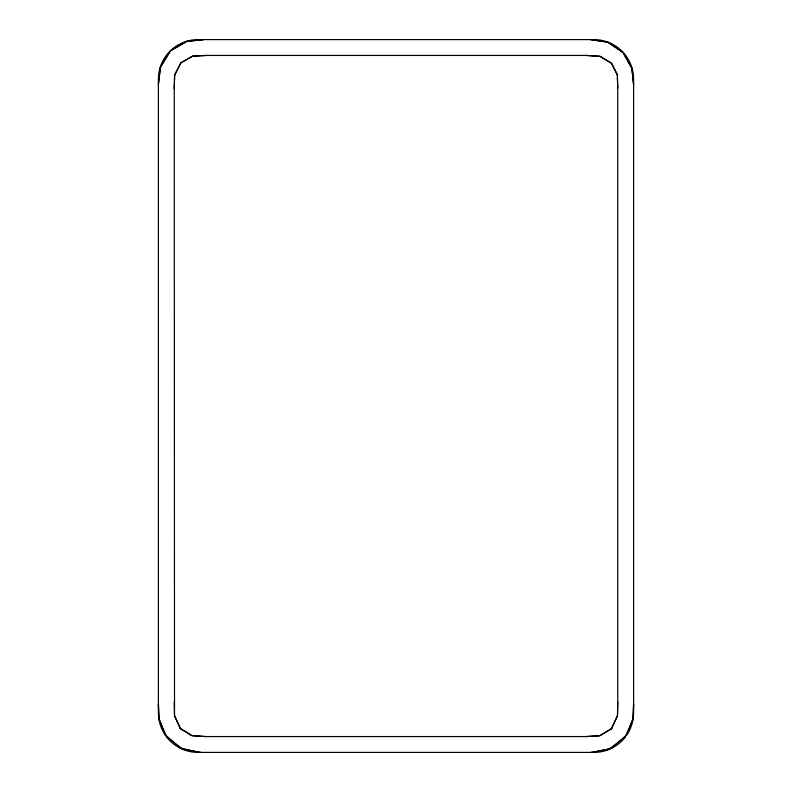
<?xml version="1.0" encoding="UTF-8"?>
<svg xmlns="http://www.w3.org/2000/svg" width="792" height="792" viewBox="0 0 792 792"><rect width="100%" height="100%" fill="white"/><g stroke="black" fill="none" stroke-linecap="round" stroke-linejoin="round"><path stroke-width="1.19" d="M617.76 702.167L617.503 715.572L611.365 728.907L599.346 735.867L585.733 736.56M174.24 88.684L174.587 75.379L180.814 62.875L192.456 56.182L206.177 55.44L586.496 55.44L600.257 56.39L611.473 63.231L617.235 74.448L617.76 87.694L617.76 702.435L617.483 715.839L611.365 728.907M633.6 703.989L633.135 717.918L627.066 734.57L611.632 748.034L606.91 749.123M633.6 703.89L632.996 719.334L625.294 736.738L609.246 749.272L590.763 752.4M158.4 84.863L160.291 67.706L170.072 51.133L186.674 41.451L203.752 39.6M158.4 83.526L160.637 66.518L170.686 50.639L186.783 41.412L203.148 39.6M180.932 62.726L174.695 74.686L174.24 88.11L174.517 715.829L180.497 728.739L192.337 735.778L206.029 736.56M611.8 728.373L600.188 735.629L586.446 736.56L205.306 736.56L191.496 735.54L180.091 728.234M180.814 62.875L192.812 56.084L206.603 55.44M592.753 752.4L604.553 749.678M585.892 55.44L599.732 56.242L611.473 63.231L617.374 74.983M589.981 39.6L607.355 42.026L622.997 52.43L631.957 68.587L633.6 85.18M591.495 39.6L608.395 42.332L623.185 52.658L631.828 68.132L633.6 84.279M201 752.4L182.487 749.133L166.587 736.609L164.845 734.441L158.865 717.839L158.4 704.009M199.049 752.4L180.111 747.905L164.845 734.441M180.497 728.739L174.497 715.612L174.24 702.247M166.587 736.609L159.004 719.344L158.4 703.87M617.443 77.369L617.76 88.07M627.442 734.016A39.6 39.6 0 0 0 633.6 712.8L633.6 79.2A39.6 39.6 0 0 0 594 39.6L198 39.6A39.6 39.6 0 0 0 158.4 79.2L158.4 712.8A39.6 39.6 0 0 0 164.558 734.016M625.264 737.104A39.6 39.6 0 0 1 594 752.4L198 752.4A39.6 39.6 0 0 1 166.736 737.104"/></g></svg>
